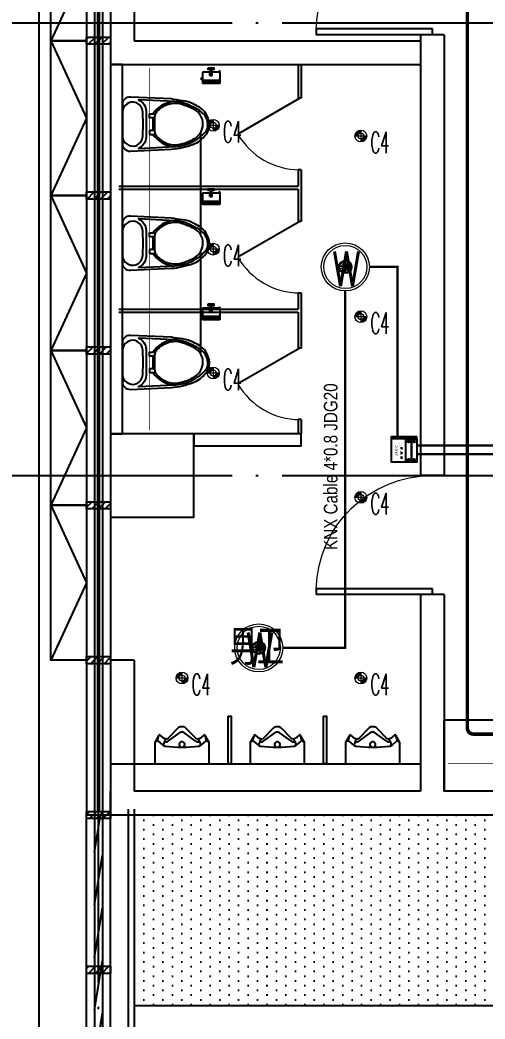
# Model space of a CAD drawing. Extents: x -621157 to 1764546, y -106808 to 741893.
# Drawn here: x 370266 to 374166, y 325437 to 333824 of the extents above; entities that cross this region are included whole.
import ezdxf
from ezdxf.enums import TextEntityAlignment as Align

# ---------------------------------------------------------------- set-up
doc = ezdxf.new("R2010")
doc.units = 0
doc.header["$LTSCALE"] = 1000
doc.header["$MEASUREMENT"] = 0
doc.linetypes.add('XREF-A-101-平面图_t3$0$__DASH', pattern=[0.35, 0.25, -0.1])
doc.linetypes.add('XREF-A-101-平面图_t3$0$DOTE', pattern=[2.42, 2, -0.2, 0.02, -0.2])
for name, color, linetype in [('0-底图', 7, 'Continuous'), ('abb-light', 7, 'Continuous'), ('KNX line', 3, 'Continuous'), ('push-button(abb)', 1, 'Continuous'), ('WIRE-控制', 6, 'Continuous'), ('WIRE-照明', 4, 'Continuous'), ('XREF-A-101-平面图_t3$0$A-COLUMN', 8, 'Continuous'), ('XREF-A-101-平面图_t3$0$A-CURTWALL', 8, 'Continuous'), ('XREF-A-101-平面图_t3$0$A-DOTE', 8, 'Continuous'), ('XREF-A-101-平面图_t3$0$A-PUB_HATCH', 8, 'Continuous'), ('XREF-A-101-平面图_t3$0$A-RAIL', 8, 'Continuous'), ('XREF-A-101-平面图_t3$0$A-ROOM-CH', 8, 'Continuous'), ('XREF-A-101-平面图_t3$0$A-SEE', 8, 'Continuous'), ('XREF-A-101-平面图_t3$0$A-WALL', 8, 'Continuous'), ('XREF-A-101-平面图_t3$0$A-WINDOW', 8, 'Continuous'), ('XREF-A-101-平面图_t3$0$A-开启符号', 8, 'Continuous'), ('XREF-A-101-平面图_t3$0$A-背衬铝板', 8, 'Continuous'), ('XREF-A-101-平面图_t3$0$I-FLOORING', 8, 'Continuous'), ('XREF-A-101-平面图_t3$0$I-FURNITURE', 8, 'Continuous'), ('XREF-A-101-平面图_t3$0$LVTRY', 8, 'Continuous'), ('XREF-A-101-平面图_t3$0$M-HOLE', 8, 'Continuous'), ('XREF-A-101-平面图_t3$0$wipess', 8, 'Continuous')]:
    doc.layers.add(name, color=color, linetype=linetype)
doc.layers.add('KNX微波占空', color=4, linetype='Continuous', lineweight=0)
doc.layers.add('LIGHT-INF', color=6, linetype='Continuous', lineweight=0)
doc.styles.add('_TEL_DIM', font='SIMPLEX', dxfattribs={"width": 0.8, "height": 3.5, "bigfont": 'HZTXT'})
doc.styles.add('arch_dim', font='arial.ttf', dxfattribs={"width": 0.8})
doc.styles.add('INF DIM', font='SIMPLEX.SHX', dxfattribs={"width": 0.7, "bigfont": 'hztxt.shx'})
doc.styles.add('SC-25', font='simfang.ttf', dxfattribs={"height": 90})
doc.styles.get("Standard").update_dxf_attribs({"font": 'romans.shx', "bigfont": 'HZDXC.SHX'})
doc.styles.add('XREF-A-101-平面图_t3$0$-HZDXCROMANS', font='ROMANS.shx', dxfattribs={"bigfont": 'HZDXC.shx'})
doc.linetypes.add('Ground', pattern='A,0.75,-0.125,[135,sr.shx,S=0.1,R=0,X=-0.15,Y=0],0.125,-0.125', length=1.125)
doc.linetypes.add('LED', pattern='A,6,-3.5,["LED",Standard,S=2.54,R=0,X=-2.54,Y=-1.27],-4.8', length=14.3)

# ---------------------------------------------------------------- blocks, each defined once
blk = doc.blocks.new('XREF-A-101-平面图_t3$0$柱网4F')
at = {"layer": 'XREF-A-101-平面图_t3$0$A-COLUMN'}
blk.add_lwpolyline([(100, -10350), (800, -10350), (800, -9650), (100, -9650)], close=True, dxfattribs=at)
blk = doc.blocks.new('XREF-A-101-平面图_t3$0$G$C869EB286')
at = {"layer": 'XREF-A-101-平面图_t3$0$A-WINDOW'}
h = blk.add_hatch(dxfattribs=at)
h.set_pattern_fill('ANSI31', color=256, scale=25)
h.set_pattern_definition([(45, (-143.957, -89940), (-28.0633, 28.0633), [])])
h.paths.add_polyline_path([(0, 60), (200, 60), (200, 0), (0, 0)])
blk.add_lwpolyline([(0, 60), (200, 60), (200, 0), (0, 0)], close=True, dxfattribs=at)
blk = doc.blocks.new('XREF-A-101-平面图_t3$0$ROOM')
at = {"layer": 'XREF-A-101-平面图_t3$0$A-ROOM-CH', "style": 'XREF-A-101-平面图_t3$0$-HZDXCROMANS', "width": 0.6}
for tag, p in [('中文房间名称', (0, -1000)), ('英文房间名称', (0, -1500))]:
    blk.add_attdef(tag, text='', height=300, dxfattribs=at).set_placement(p, align=Align.CENTER)
blk = doc.blocks.new('XREF-A-101-平面图_t3$0$轴网(3)')
at = {"layer": 'XREF-A-101-平面图_t3$0$A-DOTE', "linetype": 'XREF-A-101-平面图_t3$0$DOTE'}
for p, q in [((0, -3300), (0, 43300)), ((-3300, 33800), (69800, 33800)), ((-3300, 30000), (69800, 30000))]:
    blk.add_line(p, q, dxfattribs=at)
blk = doc.blocks.new('XREF-A-101-平面图_t3$0$URN--02')
blk.add_wipeout([(-457.2, 0), (0, 0), (0, -177.8), (-35.8, -239.7), (-36, -240.1), (-36.3, -240.5), (-36.5, -240.8), (-36.8, -241), (-37, -241.2), (-37.3, -241.5), (-37.8, -241.8), (-38.4, -242.2), (-38.9, -242.4), (-40.1, -242.8), (-40.8, -242.9), (-41.5, -242.9), (-42.3, -242.8), (-42.9, -242.7), (-43.8, -242.4), (-44.5, -242), (-45, -241.7), (-45.9, -240.9), (-47, -240.1), (-47.9, -239.3), (-52.3, -235.7), (-58.2, -230.9), (-64.3, -225.9), (-70, -221.2), (-75.6, -216.7), (-79.2, -213.7), (-83.4, -210.9), (-88, -209), (-83.9, -210.7), (-89.9, -208.5), (-95.2, -208), (-99.5, -208.3), (-104.1, -209.5), (-108.2, -211.5), (-111.9, -214.1), (-116.4, -218.7), (-120.2, -222.5), (-180.9, -285.1), (-198.1, -302.5), (-203.1, -306), (-210.6, -309.3), (-218.2, -310.9), (-222.2, -311.2), (-235, -311.2), (-243.5, -310.2), (-249.8, -308.1), (-256.7, -304.3), (-262.3, -299.6), (-271.4, -290.2), (-282, -279.3), (-293.9, -267), (-303.5, -257.1), (-314, -246.3), (-329.7, -230.2), (-338.9, -220.7), (-344.8, -214.6), (-351.7, -210.1), (-355.6, -208.8), (-361.3, -208), (-368.1, -208.7), (-378, -213.7), (-395, -227.6), (-411.9, -241.4), (-413.5, -242.4), (-415.3, -242.9), (-417.1, -242.8), (-419.9, -241.5), (-421.4, -239.7), (-457.2, -177.8)]).dxf.layer = 'XREF-A-101-平面图_t3$0$wipess'
at = {"color": 0, "linetype": 'Continuous'}
blk.add_lwpolyline([(-222.2, -311.2, 0.202919), (-194.9, -299.6), (-113.5, -215.6, -0.389432), (-79.2, -213.7), (-45.3, -241.4, 0.462615), (-35.8, -239.7), (0, -177.8), (0, 0), (-457.2, 0), (-457.2, -177.8), (-421.4, -239.7, 0.462594), (-411.9, -241.4), (-378, -213.7, -0.372868), (-344.8, -214.6), (-262.3, -299.6, 0.202811), (-235, -311.2)], format="xyb", close=True, dxfattribs=at)
at = {"color": 35}
blk.add_lwpolyline([(-390.3, -157.4), (-430.8, -192.1)], dxfattribs=at)
at = {"color": 39}
for points in [[(-370.2, -148.5, 0.147155), (-390.3, -157.4)], [(-372.2, -148.8, 0.460813), (-382.8, -164.9)], [(-74.4, -164.9, 0.460816), (-85, -148.8)], [(-340.7, -192.7, 0.216515), (-376.8, -185.6)], [(-376.1, -188, 0.333711), (-363.9, -197.1)], [(-80.4, -185.6, 0.216515), (-116.5, -192.7)], [(-93.3, -197.1, 0.33371), (-81.1, -188)], [(-243.3, -262, 0.319648), (-213.9, -262)]]:
    blk.add_lwpolyline(points, format="xyb", dxfattribs=at)
for points in [[(-376.1, -188), (-382.8, -164.9)], [(-81.1, -188), (-74.4, -164.9)], [(-435, -193.7), (-422, -238.3)], [(-340.7, -192.7), (-243.3, -262)], [(-116.5, -192.7), (-213.9, -262)], [(-22.2, -193.7), (-35.2, -238.3)]]:
    blk.add_lwpolyline(points, dxfattribs=at)
at = {"color": 35}
for points in [[(-85, -148.8, 0.063072), (-372.2, -148.8)], [(-237.2, -139.7, 5.328794), (-220, -139.7)], [(-66.9, -157.4, 0.147155), (-87, -148.5)], [(0, -177.8), (-18.3, -192.3, -0.359152), (-26.4, -192.1), (-66.9, -157.4)], [(-457.2, -177.8), (-438.9, -192.3, 0.359145), (-430.8, -192.1)]]:
    blk.add_lwpolyline(points, format="xyb", dxfattribs=at)
blk = doc.blocks.new('XREF-A-101-平面图_t3$0$马桶A')
blk.add_wipeout([(226.7, 297.9), (226.7, 304), (226.2, 310.1), (225.1, 316.1), (223.5, 321.9), (221.3, 327.6), (218.5, 333), (215.3, 338.1), (211.6, 342.9), (207.4, 347.4), (202.8, 351.4), (197.9, 354.9), (192.6, 358), (187.1, 360.5), (181.4, 362.5), (175.5, 364), (169.4, 364.8), (163.4, 365.1), (-163.4, 365.1), (-169.4, 364.8), (-175.5, 364), (-181.4, 362.5), (-187.1, 360.5), (-192.6, 358), (-197.9, 354.9), (-202.8, 351.4), (-207.4, 347.4), (-211.6, 342.9), (-215.3, 338.1), (-218.6, 333), (-221.3, 327.6), (-223.5, 321.9), (-225.2, 316.1), (-226.3, 310.1), (-226.8, 304), (-226.7, 297.9), (-210.7, -46.8), (-208.2, -77.7), (-203.5, -108.3), (-196.6, -138.6), (-170.1, -227.6), (-164, -243.5), (-156.5, -258.7), (-147.6, -273.2), (-137.4, -286.8), (-114.8, -312), (-90.1, -335.3), (-81.6, -342), (-72.6, -347.9), (-63.1, -353.1), (-53.2, -357.3), (-42.9, -360.8), (-32.4, -363.3), (-21.7, -364.8), (-10.9, -365.4), (-0.1, -365.1), (15.8, -363.3), (31.5, -360.2), (46.8, -355.8), (61.7, -350.2), (76.2, -343.3), (90, -335.3), (102.3, -326.6), (113.7, -316.7), (124.1, -305.8), (133.4, -293.9), (141.4, -281.1), (169.1, -230.1), (179, -208.6), (186.9, -186.3), (192.7, -163.3), (196.3, -139.9), (210.7, -46.9)]).dxf.layer = 'XREF-A-101-平面图_t3$0$wipess'
at = {"color": 35, "linetype": 'ByBlock'}
blk.add_line((53.2, 109.2), (-53.5, 109.2), dxfattribs=at)
at = {"color": 0, "linetype": 'Continuous'}
blk.add_lwpolyline([(226.7, 297.9, 0.431726), (163.4, 365.1), (-163.4, 365.1, 0.431435), (-226.7, 297.9), (-210.7, -46.8, 0.05293), (-196.6, -138.6, 0.015625), (-170.1, -227.6, 0.092508), (-137.4, -286.8, 0.041886), (-90.1, -335.3, 0.199313), (-0.1, -365.1, 0.124065), (90, -335.3, 0.122705), (141.4, -281.1, 0.00916), (169.1, -230.1, 0.093585), (196.3, -139.9, -0.024039), (210.7, -46.9)], format="xyb", close=True, dxfattribs=at)
at = {"color": 35}
for points in [[(-101, 193.9), (0, 189.7), (100.9, 193.9, 0.31346), (182.6, 257.2, 0.214355), (169.7, 325.7, 0.233297), (103.2, 365.1), (-107.4, 365.1, 0.214741), (-169.8, 325.7, 0.214469), (-181.7, 253.1, 0.149897), (-150.5, 211.2, 0.149897), (-101.2, 193.9)], [(-204, 229.4), (-188.9, -72.3, 0.039846), (-181, -132.7, 0.096207), (-125.6, -263.4, 0.060028), (-69.1, -328.8, 0.204422), (-0.1, -352.8, 0.133941), (68.8, -328.8, 0.129163), (125.3, -263.4, -0.000598), (156.7, -199.6, 0.056687), (180.7, -132.7, 0.051135), (188.6, -72.3), (203.9, 229.4, -0.272391), (110.8, 164.8), (-111.1, 164.8, -0.270676), (-204.2, 229.4)], [(107.2, 73.1, 0.09365), (82.8, 89, 0.098915), (54.3, 94.5), (-54.6, 94.5, 0.096282), (-83.1, 89, 0.096282), (-107.5, 73.1, 0.05557), (-139.9, 34, 0.05557), (-162.9, -11.3, 0.092989), (-174.3, -76.2, 0.063501), (-167, -128.6, 0.057856), (-124.5, -234.6, 0.268831), (-0.1, -310.6, 0.294074), (124.2, -234.6, 0.034416), (166.7, -128.6, 0.087024), (174, -76.2, 0.134611), (139.6, 34, 0.061058), (107.2, 73.1)]]:
    blk.add_lwpolyline(points, format="xyb", close=True, dxfattribs=at)
at = {"color": 35, "linetype": 'ByBlock'}
for points in [[(-53.5, 94.5), (-53.5, 136.3), (-86.5, 136.3), (-86.5, 87.5)], [(53.2, 94.5), (53.2, 136.3), (86.2, 136.3), (86.2, 87.5)]]:
    blk.add_lwpolyline(points, dxfattribs=at)
for centre, start, end in [((51.8, -91.8), 124.52591, 171.77825), ((-52.1, -91.8), 8.20638, 55.47409)]:
    blk.add_arc(centre, 244, start, end, dxfattribs=at)
blk = doc.blocks.new('XREF-A-101-平面图_t3$0$A-VEGA-2-LAY-1-01（B栋办公楼）$0$$TCHSYS$APDOOR2D')
blk.add_line((0.5, 0), (0, 0.866))
at = {"lineweight": 13}
blk.add_arc((0.5, 0), 1, 120, 180, dxfattribs=at)
blk = doc.blocks.new('XREF-A-101-平面图_t3$0$A$C12754C8C')
at = {"layer": 'XREF-A-101-平面图_t3$0$I-FURNITURE'}
for p, q in [((10, 96), (10, 0)), ((72.5, 96), (10, 96)), ((72.5, 68.5), (72.5, 96)), ((72.5, 93), (77.5, 93)), ((72.5, 87), (77.5, 87)), ((77.5, 120), (77.5, 80)), ((87.5, 120), (87.5, 80)), ((87.5, 93), (92.5, 93)), ((87.5, 87), (92.5, 87)), ((92.5, 68.5), (92.5, 96)), ((155, 96), (92.5, 96)), ((151.2, 100.9), (151.2, 96)), ((155, 96), (155, 0)), ((157.2, 100.9), (157.2, 43.9)), ((0, 38.5), (0, 43.9)), ((10, 48.9), (5, 48.9)), ((6, 38.5), (6, 39.9)), ((9, 42.9), (10, 42.9)), ((72.5, 68.5), (92.5, 68.5)), ((77.5, 80), (87.5, 80)), ((155, 0), (10, 0))]:
    blk.add_line(p, q, dxfattribs=at)
at = {"layer": 'XREF-A-101-平面图_t3$0$I-FURNITURE', "color": 8}
for p, q in [((110, 122), (55, 122)), ((10, 30), (155, 30)), ((10, 20.7), (155, 20.7)), ((10, 14.1), (155, 14.1)), ((10, 8.2), (155, 8.2)), ((10, 4), (155, 4))]:
    blk.add_line(p, q, dxfattribs=at)
at = {"layer": 'XREF-A-101-平面图_t3$0$I-FURNITURE'}
blk.add_lwpolyline([(55, 130), (55, 122, 0.414214), (57, 120), (108, 120, 0.414214), (110, 122), (110, 130)], format="xyb", close=True, dxfattribs=at)
for centre, radius, start, end in [((154.2, 100.9), 3, 0, 180), ((5, 43.9), 5, 90, 180), ((3, 38.5), 3, 180, 0), ((9, 39.9), 3, 90, 180), ((154.2, 43.9), 3, 286.10128, 360)]:
    blk.add_arc(centre, radius, start, end, dxfattribs=at)
blk = doc.blocks.new('XREF-A-101-平面图_t3$0$G$CFDD5568B')
at = {"layer": 'XREF-A-101-平面图_t3$0$I-FLOORING'}
blk.add_line((0, -12320), (2600, -12320), dxfattribs=at)
at = {"layer": 'XREF-A-101-平面图_t3$0$LVTRY'}
for p, q in [((1575.5, -6450), (1575.5, -6733.3)), ((1600.5, -6450), (1600.5, -6733.3)), ((1575.5, -7333.3), (1575.5, -7470.8)), ((1600.5, -7333.3), (1600.5, -7483.3)), ((70, -7470.8), (1575.5, -7470.8)), ((70, -7495.8), (1575.5, -7495.8)), ((1575.5, -7495.8), (1575.5, -7766.7)), ((1600.5, -7483.3), (1600.5, -7766.7)), ((1600.5, -7766.7), (1575.5, -7766.7)), ((1575.5, -8366.7), (1575.5, -8504.2)), ((1575.5, -8366.7), (1600.5, -8366.7)), ((70, -8504.2), (1575.5, -8504.2)), ((70, -8529.2), (1575.5, -8529.2)), ((1575.5, -8529.2), (1575.5, -8830)), ((1575.5, -9430), (1575.5, -9550)), ((1600.5, -9430), (1600.5, -9550))]:
    blk.add_line(p, q, dxfattribs=at)
for points in [[(1600.5, -6733.3), (1575.5, -6733.3)], [(1600.5, -7333.3), (1575.5, -7333.3)], [(1600.5, -8366.7), (1600.5, -8830), (1575.5, -8830)], [(1600.5, -9430), (1575.5, -9430)]]:
    blk.add_lwpolyline(points, dxfattribs=at)
for points in [[(700, -9650), (1600.5, -9650), (1600.5, -9550), (700, -9550)], [(987.5, -11920), (1012.5, -11920), (1012.5, -12320), (987.5, -12320)], [(1787.5, -11920), (1812.5, -11920), (1812.5, -12320), (1787.5, -12320)], [(5100, -12550), (2800, -12550), (2800, -11950), (5100, -11950)]]:
    blk.add_lwpolyline(points, close=True, dxfattribs=at)
at = {"layer": 'XREF-A-101-平面图_t3$0$LVTRY', "extrusion": (0, 0, -1), "xscale": -1, "zscale": -1}
for p in [(-761.3, -6610), (-761.3, -7625.8), (-761.3, -8592.5)]:
    blk.add_blockref('XREF-A-101-平面图_t3$0$A$C12754C8C', p, dxfattribs=at)
at = {"layer": 'XREF-A-101-平面图_t3$0$LVTRY', "rotation": 89.99999999999984}
for p in [(465.1, -6950), (465.1, -7950), (465.1, -8950)]:
    blk.add_blockref('XREF-A-101-平面图_t3$0$马桶A', p, dxfattribs=at)
at = {"layer": 'XREF-A-101-平面图_t3$0$LVTRY', "xscale": -600, "yscale": -600, "zscale": 25}
for p, rotation in [((1588, -7033.3), 269.9999999994639), ((1588, -8066.7), 269.9999999994639), ((1588, -9130), 269.9999999994622)]:
    blk.add_blockref('XREF-A-101-平面图_t3$0$A-VEGA-2-LAY-1-01（B栋办公楼）$0$$TCHSYS$APDOOR2D', p, dxfattribs=dict(at, rotation=rotation))
at = {"layer": 'XREF-A-101-平面图_t3$0$LVTRY'}
blk.add_lwpolyline([(100, -9550), (100, -6450), (0, -6450), (0, -9550)], close=True, dxfattribs=at)
at = {"layer": 'XREF-A-101-平面图_t3$0$LVTRY', "rotation": 179.9999999999999}
for p in [(371.4, -12320), (1171.4, -12320), (1971.4, -12320)]:
    blk.add_blockref('XREF-A-101-平面图_t3$0$URN--02', p, dxfattribs=at)
blk = doc.blocks.new('XREF-A-101-平面图_t3$0$DOOR2DLIB$SYSLIB$00000107')
at = {"color": 0}
for p, q in [((0.45, 0.975), (0.5, 0.975)), ((0.45, 0), (0.45, 0.975)), ((0.5, 0), (0.5, 0.975)), ((0.5, 0), (0.45, 0))]:
    blk.add_line(p, q, dxfattribs=at)
at = {"color": 0, "lineweight": 13}
blk.add_arc((0.475, 0), 0.975, 91.46928, 180, dxfattribs=at)
blk = doc.blocks.new('XREF-A-101-平面图_t3$0$WINDOW2DLIB$SYSLIB$00000012')
at = {"color": 0}
for points in [[(-0.5, 0.5), (-0.5, -0.5)], [(0.5, 0.5), (-0.5, 0.5)], [(0.5, -0.5), (0.5, 0.5)], [(-0.5, 0.1667), (0.5, 0.1667)], [(-0.3839, -0.1667), (-0.448, 0.1667)], [(-0.3159, -0.1667), (-0.38, 0.1667)], [(-0.2479, -0.1667), (-0.312, 0.1667)], [(-0.1799, -0.1667), (-0.244, 0.1667)], [(-0.1119, -0.1667), (-0.176, 0.1667)], [(-0.0439, -0.1667), (-0.108, 0.1667)], [(0.0241, -0.1667), (-0.04, 0.1667)], [(0.0921, -0.1667), (0.028, 0.1667)], [(0.16, -0.1667), (0.0959, 0.1667)], [(0.228, -0.1667), (0.1639, 0.1667)], [(0.296, -0.1667), (0.2319, 0.1667)], [(0.364, -0.1667), (0.2999, 0.1667)], [(0.432, -0.1667), (0.3679, 0.1667)], [(0.5, -0.1667), (0.4359, 0.1667)], [(-0.4519, -0.1667), (-0.5, 0.0836)], [(-0.5, -0.1667), (0.5, -0.1667)], [(0.5, -0.5), (-0.5, -0.5)]]:
    blk.add_lwpolyline(points, dxfattribs=at)
blk = doc.blocks.new('XREF-A-101-平面图_t3')
at = {"layer": 'XREF-A-101-平面图_t3$0$A-PUB_HATCH'}
h = blk.add_hatch(dxfattribs=at)
h.set_pattern_fill('DOTS', color=256, scale=50, angle=270)
h.set_pattern_definition([(270, (199300, 564955), (79.375, -39.6875), [0, -79.375])])
h.paths.add_polyline_path([(205500, 325550), (205500, 327150), (200300, 327150), (200300, 325550)])
at = {"layer": 'XREF-A-101-平面图_t3$0$A-CURTWALL'}
for p, q in [((199900, 336200), (199900, 333550)), ((199966.7, 336200), (199966.7, 333550)), ((200033.3, 336200), (200033.3, 333550)), ((199900, 333550), (199900, 327150)), ((199900, 333550), (199900, 333550)), ((199966.7, 333550), (199966.7, 327150)), ((200033.3, 333550), (200033.3, 327150)), ((200100, 327150), (199900, 327150))]:
    blk.add_line(p, q, dxfattribs=at)
at = {"layer": 'XREF-A-101-平面图_t3$0$A-RAIL'}
for points in [[(200250, 327200), (200250, 320650)], [(200300, 327200), (200300, 320650)]]:
    blk.add_lwpolyline(points, dxfattribs=at)
at = {"layer": 'XREF-A-101-平面图_t3$0$A-SEE'}
blk.add_lwpolyline([(199500, 336300), (199500, 315500)], dxfattribs=at)
at = {"layer": 'XREF-A-101-平面图_t3$0$A-WALL'}
for p, q in [((200200, 327150), (200100, 327150)), ((202800, 327150), (200200, 327150)), ((205300, 327150), (202800, 327150))]:
    blk.add_line(p, q, dxfattribs=at)
at = {"layer": 'XREF-A-101-平面图_t3$0$A-开启符号', "linetype": 'Continuous'}
for points in [[(199600, 334950), (199900, 334950), (199900, 333650), (199600, 333650)], [(199600, 333650), (199900, 333650), (199900, 332350), (199600, 332350)], [(199600, 332350), (199900, 332350), (199900, 331050), (199600, 331050)], [(199600, 331050), (199900, 331050), (199900, 329750), (199600, 329750)], [(199600, 329750), (199900, 329750), (199900, 328450), (199600, 328450)]]:
    blk.add_lwpolyline(points, close=True, dxfattribs=at)
for points in [[(199600, 334950), (199900, 334300), (199600, 333650)], [(199600, 333650), (199900, 333000), (199600, 332350)], [(199600, 332350), (199900, 331700), (199600, 331050)], [(199600, 331050), (199900, 330400), (199600, 329750)], [(199600, 329750), (199900, 329100), (199600, 328450)]]:
    blk.add_lwpolyline(points, dxfattribs=at)
at = {"layer": 'XREF-A-101-平面图_t3$0$A-背衬铝板', "color": 6, "linetype": 'XREF-A-101-平面图_t3$0$__DASH', "ltscale": 0.5, "const_width": 30}
blk.add_lwpolyline([(200000, 327180), (200000, 336140)], dxfattribs=at)
at = {"layer": 'XREF-A-101-平面图_t3$0$M-HOLE'}
blk.add_lwpolyline([(205500, 325550), (205500, 327150), (200300, 327150), (200300, 325550)], close=True, dxfattribs=at)
at = {"layer": 'XREF-A-101-平面图_t3$0$A-COLUMN'}
blk.add_blockref('XREF-A-101-平面图_t3$0$柱网4F', (200000, 340000), dxfattribs=at)
at = {"layer": 'XREF-A-101-平面图_t3$0$A-DOTE'}
blk.add_blockref('XREF-A-101-平面图_t3$0$轴网(3)', (200000, 300000), dxfattribs=at)
at = {"layer": 'XREF-A-101-平面图_t3$0$A-ROOM-CH'}
ref = blk.add_blockref('XREF-A-101-平面图_t3$0$ROOM', (201327.9, 329409.2), dxfattribs=at)
ref.add_attrib('中文房间名称', '男卫', dxfattribs={"height": 300, "style": 'XREF-A-101-平面图_t3$0$-HZDXCROMANS', "width": 0.8}).set_placement((201327.9, 328409.2), align=Align.CENTER)
at = {"layer": 'XREF-A-101-平面图_t3$0$A-WINDOW', "rotation": 180}
for p in [(200100, 333680), (200100, 332380), (200100, 331080), (200100, 329780), (200100, 328480), (200100, 327180), (200100, 325880)]:
    blk.add_blockref('XREF-A-101-平面图_t3$0$G$C869EB286', p, dxfattribs=at)
at = {"layer": 'XREF-A-101-平面图_t3$0$A-WINDOW', "xscale": 6500.000000861066, "yscale": 200, "zscale": 6500.000000861066, "rotation": 270.000000000006}
blk.add_blockref('XREF-A-101-平面图_t3$0$WINDOW2DLIB$SYSLIB$00000012', (200000, 323900), dxfattribs=at)
blk.add_blockref('XREF-A-101-平面图_t3$0$G$CFDD5568B', (200100, 339900))
at = {"layer": 'XREF-A-101-平面图_t3$0$A-CURTWALL'}
for p, q in [((200100, 336200), (200100, 333550)), ((200100, 333550), (200100, 333550)), ((200100, 333550), (200100, 327150))]:
    blk.add_line(p, q, dxfattribs=at)
at = {"layer": 'XREF-A-101-平面图_t3$0$A-WALL'}
for p, q in [((200100, 336200), (200100, 333650)), ((200300, 336200), (200300, 333650)), ((202700, 333700), (202700, 330000)), ((202900, 333700), (202900, 330000)), ((200300, 333650), (202700, 333650)), ((202700, 333650), (202700, 333450)), ((200100, 333450), (200200, 333450)), ((200200, 333450), (202700, 333450)), ((202700, 329000), (202700, 327350)), ((202900, 329000), (202900, 327350)), ((200100, 328450), (200100, 327350)), ((200300, 328450), (200100, 328450)), ((200300, 328450), (200300, 327350)), ((200100, 327150), (200100, 327350)), ((202700, 327350), (200300, 327350)), ((205200, 327350), (202900, 327350))]:
    blk.add_line(p, q, dxfattribs=at)
for points in [[(202900, 333700), (202700, 333700)], [(202900, 330000), (202700, 330000)], [(202900, 329000), (202700, 329000)]]:
    blk.add_lwpolyline(points, dxfattribs=at)
at = {"layer": 'XREF-A-101-平面图_t3$0$A-WINDOW', "xscale": 1000, "yscale": -1000, "zscale": 1000, "rotation": 270.0000000000008}
for p in [(202800, 334200), (202800, 329500)]:
    blk.add_blockref('XREF-A-101-平面图_t3$0$DOOR2DLIB$SYSLIB$00000107', p, dxfattribs=at)
blk = doc.blocks.new('A$C6b6344d6')
h = blk.add_hatch(color=8)
h.dxf.hatch_style = 1
h.paths.add_polyline_path([(-50, 0), (-24.5, 0, -0.414214), (0, 24.5), (0, 50, 0.414214)])
h.paths.add_polyline_path([(0, -24.5), (0, -50, 0.414214), (50, 0), (24.5, 0, -0.414214)])
at = {"color": 8}
for points in [[(50, 0), (-50, 0)], [(0, 50), (0, -50)]]:
    blk.add_lwpolyline(points, dxfattribs=at)
blk.add_circle((0, 0), 50)
blk.add_circle((0, 0), 24.5, dxfattribs=at)
at = {"style": 'INF DIM', "width": 0.5}
blk.add_text('C4', height=180, dxfattribs=at).set_placement((81.5, -143.8))
blk = doc.blocks.new('G$CAFCF25F8')
at = {"layer": 'LIGHT-INF', "color": 6, "linetype": 'LED', "ltscale": 0.05, "const_width": 5}
for points in [[(430, -9620), (430, -6580)], [(2670, -12420), (130, -12420)], [(2930, -12420), (5170, -12420)]]:
    blk.add_lwpolyline(points, dxfattribs=at)
at = {"layer": 'LIGHT-INF', "color": 6}
for p in [(962.8, -7060.4), (2200.3, -7150), (962.8, -8100), (2200.3, -8666.7), (962.8, -9139.6), (2200.3, -10183.3), (700.3, -11700), (2200.3, -11700)]:
    blk.add_blockref('A$C6b6344d6', p, dxfattribs=at)
blk = doc.blocks.new('KNX微波占空')
at = {"layer": 'KNX微波占空'}
for p, q in [((11001.1, 35225.3), (11035.6, 35190.7)), ((11035.6, 35225.3), (11001.1, 35190.7)), ((11009, 35230.6), (11027.7, 35185.4)), ((11027.7, 35230.6), (11009, 35185.4)), ((11018.4, 35232.4), (11018.4, 35183.6)), ((11042.8, 35208), (10993.9, 35208)), ((11040.9, 35217.3), (10995.8, 35198.6)), ((10995.8, 35217.3), (11040.9, 35198.6))]:
    blk.add_line(p, q, dxfattribs=at)
for radius in [100.8, 90.6, 27.8, 24.4]:
    blk.add_circle((11018.4, 35208), radius, dxfattribs=at)
at = {"layer": 'KNX微波占空', "style": '_TEL_DIM', "width": 0.8}
blk.add_text('W', height=145.9, dxfattribs=at).set_placement((10963.4, 35126.9))
blk = doc.blocks.new('A$C5C940A98')
at = {"layer": 'abb-light'}
h = blk.add_hatch(dxfattribs=at)
h.set_pattern_fill('AR-SAND', color=0, style=0)
h.set_pattern_definition([(37.5, (-341033.5876, -432534.711), (-0.062993358, 1.926823769), [0, -1.52, 0, -1.7, 0, -1.625]), (7.5, (-341033.5876, -432534.711), (1.769776705, 2.822146065), [0, -0.82, 0, -1.37, 0, -0.525]), (327.5, (-341034.8176, -432534.711), (3.114141862, 0.0056590535), [0, -0.5, 0, -1.8, 0, -2.35]), (317.5, (-341034.8176, -432534.711), (3.006126605, 0.877675565), [0, -0.25, 0, -1.18, 0, -1.35])])
h.paths.add_polyline_path([(0.4, 2), (0.4, 2.4), (0.8, 2.4), (0.8, 2), (1.2, 2), (1.2, 1), (1, 1), (1, 0), (0.7, 0), (0.7, 1), (0.5, 1), (0.5, 0), (0.2, 0), (0.2, 1), (0, 1), (0, 2)])
at = {"layer": 'abb-light', "color": 0}
for p, q in [((0.4, 2), (0, 2)), ((0, 2), (0, 1)), ((0, 1), (0.2, 1)), ((0.2, 1), (0.2, 0)), ((0.2, 0), (0.5, 0)), ((0.4, 2), (0.4, 2.4)), ((0.4, 2.4), (0.8, 2.4)), ((0.5, 1), (0.5, 0)), ((0.5, 1), (0.7, 1)), ((0.7, 1), (0.7, 0)), ((0.7, 0), (1, 0)), ((0.8, 2.4), (0.8, 2)), ((0.8, 2), (1.2, 2)), ((1.2, 1), (1, 1)), ((1, 1), (1, 0)), ((1.2, 2), (1.2, 1))]:
    blk.add_line(p, q, dxfattribs=at)
blk = doc.blocks.new('17')
at = {"layer": 'push-button(abb)'}
h = blk.add_hatch(dxfattribs=at)
h.set_pattern_fill('AR-SAND', color=0, scale=0.156714, style=0)
h.set_pattern_definition([(37.5, (-5343464.5088, -6777426.59262), (-0.009871945873, 0.3019604054384), [0, -0.238205394623, 0, -0.2664139281965, 0, -0.254660372541]), (7.5, (-5343464.5088, -6777426.59262), (0.277348920048, 0.442270011284), [0, -0.128505541836, 0, -0.214698283311, 0, -0.08227488959]), (327.5, (-5343464.70156, -6777426.59262), (0.488029862559, 0.000886853343), [0, -0.078357037705, 0, -0.2820853357375, 0, -0.368278077213]), (317.5, (-5343464.70156, -6777426.59262), (0.4711023514, 0.137544114668), [0, -0.0391785188524, 0, -0.1849226089835, 0, -0.211564001803])])
edge = h.paths.add_edge_path()
edge.add_line((952, 1036), (952, 1043))
edge = h.paths.add_edge_path()
edge.add_line((952, 1043), (958, 1043))
edge = h.paths.add_edge_path()
edge.add_line((958, 1043), (958, 1036))
edge = h.paths.add_edge_path()
edge.add_line((958, 1036), (964, 1036))
edge = h.paths.add_edge_path()
edge.add_line((964, 1036), (964, 1021))
edge = h.paths.add_edge_path()
edge.add_line((964, 1021), (961, 1021))
edge = h.paths.add_edge_path()
edge.add_line((961, 1021), (961, 1005))
edge = h.paths.add_edge_path()
edge.add_line((952, 1036), (946, 1036))
edge = h.paths.add_edge_path()
edge.add_line((946, 1036), (946, 1021))
edge = h.paths.add_edge_path()
edge.add_line((946, 1021), (949, 1021))
edge = h.paths.add_edge_path()
edge.add_line((949, 1021), (949, 1005))
edge = h.paths.add_edge_path()
edge.add_line((949, 1005), (953, 1005))
edge = h.paths.add_edge_path()
edge.add_line((957, 1005), (961, 1005))
edge = h.paths.add_edge_path()
edge.add_line((953, 1021), (953, 1005))
edge = h.paths.add_edge_path()
edge.add_line((957, 1021), (957, 1005))
edge = h.paths.add_edge_path()
edge.add_line((953, 1021), (957, 1021))
at = {"color": 0}
for p, q in [((1625, 1603), (1659, 1639)), ((1628, 1378), (1662, 1342)), ((1659, 1639), (1693, 1603)), ((1662, 1342), (1696, 1378))]:
    blk.add_line(p, q, dxfattribs=at)
blk.add_line((1581, 0), (1750, 0))
for points in [[(0, 0), (0, 1730), (1750, 1730), (1750, 0)], [(1581, 0), (1581, 1730), (1750, 1730), (1750, 0)], [(1693, 1603), (1625, 1603)], [(1628, 1378), (1696, 1378)]]:
    blk.add_lwpolyline(points, dxfattribs=at)
for points in [[(1581, 1730), (1750, 1730), (1750, 1482), (1581, 1482)], [(1581, 1482), (1750, 1482), (1750, 1237), (1581, 1237)], [(0, 748), (1581, 748), (1581, 366), (0, 366)], [(1581, 1237), (1750, 1237), (1750, 988), (1581, 988)], [(1581, 988), (1750, 988), (1750, 748), (1581, 748)], [(1631, 887), (1697, 887), (1697, 880), (1631, 880)], [(1631, 868), (1697, 868), (1697, 861), (1631, 861)], [(1631, 846), (1697, 846), (1697, 839), (1631, 839)], [(0, 366), (1581, 366), (1581, 0), (0, 0)]]:
    blk.add_lwpolyline(points, close=True, dxfattribs=at)
for centre in [(169, 557), (169, 175), (1412, 557), (1412, 175)]:
    blk.add_circle(centre, 68, dxfattribs=at)
for centre, radius, start, end in [((283, 1022), 39.8, 25.42439, 115.78757), ((302, 1075), 40, 205.55465, 295.39802), ((345, 1010), 39.6, 131.50296, 226.45611), ((292, 1011), 39.8, 311.77933, 46.03585), ((358, 1033), 39.8, 81.07263, 170.70804), ((325, 1079), 39.8, 261.07263, 350.71152), ((1626, 1111), 39.8, 25.42439, 115.78757), ((1645, 1164), 40, 205.55465, 295.39802), ((1688, 1098), 39.6, 131.50296, 226.45611), ((1634, 1099), 39.8, 311.77933, 46.03585), ((1668, 1167), 39.8, 261.07263, 350.71152), ((1701, 1122), 39.8, 81.07263, 170.70804)]:
    blk.add_arc(centre, radius, start, end, dxfattribs=at)
at = {"layer": 'push-button(abb)', "color": 0}
for p, q in [((610, 998), (653, 998)), ((954, 1062), (917, 1025)), ((917, 1025), (930, 1025)), ((917, 1025), (930, 1025)), ((930, 1025), (930, 999)), ((930, 999), (978, 999)), ((954, 1062), (958, 1058)), ((958, 1058), (958, 1062)), ((958, 1062), (969, 1062)), ((969, 1062), (969, 1047)), ((969, 1047), (991, 1025)), ((978, 1025), (991, 1025)), ((991, 1025), (978, 1025)), ((978, 1025), (978, 999))]:
    blk.add_line(p, q, dxfattribs=at)
at = {"layer": 'push-button(abb)', "color": 0, "start_tangent": (-0.629293, -0.926018), "end_tangent": (-0.951434, -0.40575)}
for points in [[(612, 1065), (605, 1050), (612, 1038), (625, 1017), (622, 1006), (615, 1002)], [(626, 1065), (619, 1050), (626, 1038), (639, 1017), (636, 1006), (629, 1002)], [(641, 1065), (634, 1050), (641, 1038), (654, 1017), (651, 1006), (644, 1002)]]:
    blk.add_spline(points, degree=3, dxfattribs=at)
at = {"layer": 'push-button(abb)', "color": 0, "xscale": 15.67140754127548, "yscale": 15.67140754127548, "zscale": 15.67140754127548}
blk.add_blockref('A$C5C940A98', (946, 1005), dxfattribs=at)
at = {"layer": 'push-button(abb)', "color": 0, "attachment_point": 5, "style": 'SC-25'}
for s, insert, char_height, width in [('{\\fArial|b0|i0|c0|p34;24.8\\fArial|b0|i0|c134|p34;%%D\\fArial|b0|i0|c0|p34;C}', (807, 1387), 169.77, 933.75), ('{\\fArial|b0|i0|c0|p34;FAN}', (338, 1130), 42.31, 465.44), ('{\\fArial|b0|i0|c0|p34;OP.STATE}', (618, 1130), 42.31, 465.44), ('{\\fArial|b0|i0|c0|p34;MODE}', (951, 1130), 42.31, 465.44), ('{\\fArial|b0|i0|c0|p34;PM2.5}', (1226, 1134), 42.31, 465.44), ('{\\fArial|b0|i0|c0|p34;24.8\\fArial|b0|i0|c134|p34;%%D\\fArial|b0|i0|c0|p34;C}', (1227, 1035), 34.48, 189.62)]:
    blk.add_mtext(s, dxfattribs=dict(at, insert=insert, char_height=char_height, width=width))
blk = doc.blocks.new('G$CD8B16836')
at = {"layer": 'KNX line', "ltscale": 73.427512, "const_width": 20}
for points in [[(3500, -6491.6), (3500, -9648.6), (2570, -9648.6)], [(2407.4, -9572.5), (2407.4, -8149.1), (2171.7, -8149.1)], [(1970, -8350.8), (1970, -11346.9), (1445.5, -11346.9)], [(2570, -9720.3), (3500, -9720.3), (3500, -11150), (3750.5, -11150)]]:
    blk.add_lwpolyline(points, dxfattribs=at)
at = {"xscale": 0.12355981350834, "yscale": 0.12355981350834, "zscale": 0.12355981350834, "rotation": 90}
blk.add_blockref('17', (2570, -9788.7), dxfattribs=at)
at = {"layer": 'KNX微波占空', "xscale": 2, "yscale": 2, "zscale": 2}
for p in [(-20066.7, -78565.1), (-20792.9, -81762.9)]:
    blk.add_blockref('KNX微波占空', p, dxfattribs=at)
at = {"layer": 'KNX line', "insert": (1790, -10524.9), "char_height": 114.291, "width": 1395.511, "attachment_point": 1, "rotation": 90, "style": 'arch_dim'}
blk.add_mtext('KNX Cable 4*0.8 JDG20', dxfattribs=at)

msp = doc.modelspace()

# ---------------------------------------------------------------- block references
at = {"layer": '0-底图'}
msp.add_blockref('XREF-A-101-平面图_t3', (170924.3, 0), dxfattribs=at)

# ---------------------------------------------------------------- next in the draw order: linework, layer by layer
at = {"layer": 'WIRE-控制', "linetype": 'Ground', "const_width": 30}
msp.add_lwpolyline([(375664.3, 334061.8), (374068, 334061.8, 0.414214), (374018, 334011.8), (374018, 327879.5, 0.414214), (374068, 327829.5), (432897.1, 327829.5)], format="xyb", dxfattribs=at)
at = {"layer": 'WIRE-控制', "linetype": 'Ground'}
for points in [[(371780.5, 332886.2), (371780.5, 332031.2)], [(371780.5, 331886.2), (371780.5, 331031.2)]]:
    msp.add_lwpolyline(points, dxfattribs=at)

# ---------------------------------------------------------------- next in the draw order: block references
at = {"layer": 'WIRE-照明'}
msp.add_blockref('G$CAFCF25F8', (370924.3, 340000), dxfattribs=at)

# ---------------------------------------------------------------- next in the draw order: block references
msp.add_blockref('G$CD8B16836', (371024.3, 339900), dxfattribs=at)

doc.saveas('drawing.dxf')
